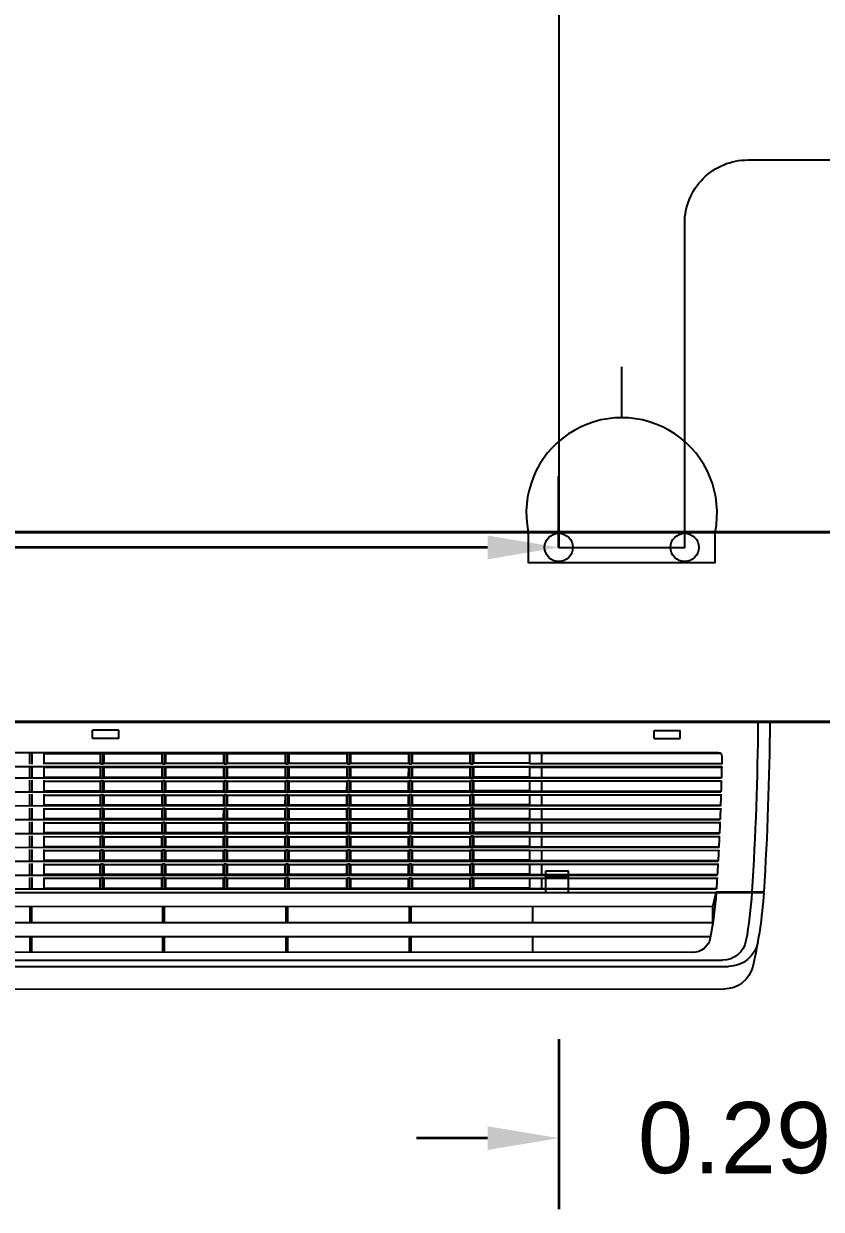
# Model space of a CAD drawing. Header units: inches. Extents: x 3955 to 4125, y 4886 to 4983.
# Drawn here: x 4017.865 to 4018.37, y 4929.196 to 4929.946 of the extents above; entities that cross this region are included whole.
import ezdxf

# ---------------------------------------------------------------- set-up
doc = ezdxf.new("R2010")
doc.units = ezdxf.units.IN
doc.header["$MEASUREMENT"] = 0
doc.linetypes.add('HIDDEN', pattern=[0.375, 0.25, -0.125])
doc.layers.get('0').update_dxf_attribs({"lineweight": 35})
doc.layers.get('Defpoints').update_dxf_attribs({"lineweight": 25})
doc.layers.add('DIM', color=6, linetype='Continuous', lineweight=20)
doc.layers.add('walls', color=7, linetype='Continuous', lineweight=40)
for name, color, linetype in [('E-LEADER', 30, 'Continuous'), ('E-POWER', 3, 'Continuous'), ('MEQUIP', 2, 'Continuous'), ('N Wiring', 255, 'Continuous')]:
    doc.layers.add(name, color=color, linetype=linetype)
doc.styles.get("Standard").update_dxf_attribs({"font": 'arial.ttf'})
doc.dimstyles.get("Standard").update_dxf_attribs({"dimtxt": 0.18, "dimasz": 0.18, "dimexe": 0.18, "dimexo": 0.0625, "dimgap": 0.09, "dimtad": 0, "dimtih": 1, "dimtoh": 1, "dimdec": 4, "dimzin": 0, "dimdsep": 46, "dimtxsty": 'Standard', "dimcen": 0.09, "dimadec": 0, "dimazin": 0, "dimtfac": 1, "dimtdec": 4, "dimtofl": 0, "dimtmove": 0, "dimatfit": 3, "dimfxl": 1, "dimtolj": 1, "dimtzin": 0, "dimarcsym": 0})

# ---------------------------------------------------------------- blocks, each defined once
blk = doc.blocks.new('S1')
for p, q in [((0, 180), (0, 260)), ((-147, 0), (147, 0))]:
    blk.add_line(p, q)
blk.add_lwpolyline([(147, 0), (-147, 0), (-147, -47.8), (147, -47.8)], close=True)
for centre in [(-99, -23.9), (99, -23.9)]:
    blk.add_circle(centre, 22.2)
at = {"linetype": 'Continuous'}
blk.add_arc((0, 30), 150, 348.4616, 191.5384, dxfattribs=at)
blk = doc.blocks.new('A$C670270E0')
at = {"layer": 'MEQUIP', "color": 1, "linetype": 'Continuous'}
for p, q in [((38.7, 225.21), (1081.3, 225.21)), ((34.71, 206.13), (1085.29, 206.13)), ((39.73, 200.8), (1080.27, 200.8)), ((1054.83, 194.29), (64.88, 194.29)), ((496.25, 194.79), (496.25, 181.29)), ((497.75, 194.79), (497.75, 181.29)), ((608.25, 194.79), (608.25, 181.29)), ((609.75, 194.79), (609.75, 181.29)), ((712.25, 194.79), (712.25, 181.29)), ((713.75, 194.79), (713.75, 181.29)), ((816.25, 194.79), (816.25, 181.29)), ((817.75, 194.79), (817.75, 181.29)), ((920.25, 194.79), (920.25, 181.29)), ((1070.01, 181.29), (49.99, 181.29)), ((1072.05, 169.29), (47.95, 169.29)), ((496.25, 169.29), (496.25, 155.79)), ((497.75, 169.29), (497.75, 155.79)), ((608.25, 169.29), (608.25, 155.79)), ((609.75, 169.29), (609.75, 155.79)), ((712.25, 169.29), (712.25, 155.79)), ((713.75, 169.29), (713.75, 155.79)), ((816.25, 169.29), (816.25, 155.79)), ((817.75, 169.29), (817.75, 155.79)), ((920.25, 169.29), (920.25, 155.79)), ((1072.05, 169.29), (1072.05, 155.79)), ((1072.05, 155.79), (47.95, 155.79)), ((1072.05, 155.79), (1074.86, 143.79)), ((5.49, 143.79), (1114.92, 143.79)), ((44.93, 140.82), (1075.07, 140.82)), ((496, 140.82), (496, 131.12)), ((498, 140.82), (498, 131.12)), ((508.25, 140.82), (508.25, 131.12)), ((508.25, 140.07), (555.5, 140.07)), ((555.5, 140.07), (556, 140.64)), ((555.5, 140.07), (555.5, 131.87)), ((556, 140.64), (558, 140.64)), ((556, 140.64), (556, 131.31)), ((558, 140.64), (558, 131.31)), ((558, 140.64), (558.5, 140.07)), ((558.5, 140.07), (607.5, 140.07)), ((558.5, 131.87), (558.5, 140.07)), ((607.5, 140.07), (608, 140.64)), ((607.5, 140.07), (607.5, 131.87)), ((608, 140.64), (610, 140.64)), ((608, 140.64), (608, 131.31)), ((610, 140.64), (610, 131.31)), ((610, 140.64), (610.5, 140.07)), ((610.5, 140.07), (659.5, 140.07)), ((610.5, 131.87), (610.5, 140.07)), ((659.5, 140.07), (660, 140.64)), ((659.5, 140.07), (659.5, 131.87)), ((660, 140.64), (662, 140.64)), ((660, 140.64), (660, 131.31)), ((662, 140.64), (662, 131.31)), ((662, 140.64), (662.5, 140.07)), ((662.5, 140.07), (711.5, 140.07)), ((662.5, 131.87), (662.5, 140.07)), ((711.5, 140.07), (712, 140.64)), ((711.5, 140.07), (711.5, 131.87)), ((712, 140.64), (714, 140.64)), ((712, 140.64), (712, 131.31)), ((714, 140.64), (714, 131.31)), ((714, 140.64), (714.5, 140.07)), ((714.5, 140.07), (763.5, 140.07)), ((714.5, 131.87), (714.5, 140.07)), ((763.5, 140.07), (764, 140.64)), ((763.5, 140.07), (763.5, 131.87)), ((764, 140.64), (766, 140.64)), ((764, 140.64), (764, 131.31)), ((766, 140.64), (766, 131.31)), ((766, 140.64), (766.5, 140.07)), ((766.5, 140.07), (815.5, 140.07)), ((766.5, 131.87), (766.5, 140.07)), ((815.5, 140.07), (816, 140.64)), ((815.5, 140.07), (815.5, 131.87)), ((816, 140.64), (818, 140.64)), ((816, 140.64), (816, 131.31)), ((818, 140.64), (818, 131.31)), ((818, 140.64), (818.5, 140.07)), ((818.5, 140.07), (867.5, 140.07)), ((818.5, 131.87), (818.5, 140.07)), ((867.5, 140.07), (868, 140.64)), ((867.5, 140.07), (867.5, 131.87)), ((870, 140.64), (868, 140.64)), ((868, 140.64), (870, 140.64)), ((868, 140.64), (868, 131.31)), ((870, 140.64), (870, 131.31)), ((870.5, 140.07), (870, 140.64)), ((870.5, 140.07), (870.5, 131.87)), ((917.75, 140.07), (870.5, 140.07)), ((917.75, 140.82), (917.75, 131.12)), ((917.75, 140.31), (1075.11, 140.31)), ((927.75, 140.31), (927.75, 131.64)), ((931.25, 143.79), (931.25, 125.53)), ((950.25, 143.79), (950.25, 125.53)), ((1074.94, 143.07), (1115.01, 143.07)), ((508.25, 131.87), (555.5, 131.87)), ((555.5, 131.87), (556, 131.31)), ((556, 131.31), (558, 131.31)), ((558, 131.31), (558.5, 131.87)), ((558.5, 131.87), (607.5, 131.87)), ((607.5, 131.87), (608, 131.31)), ((608, 131.31), (610, 131.31)), ((610, 131.31), (610.5, 131.87)), ((610.5, 131.87), (659.5, 131.87)), ((659.5, 131.87), (660, 131.31)), ((660, 131.31), (662, 131.31)), ((662, 131.31), (662.5, 131.87)), ((662.5, 131.87), (711.5, 131.87)), ((711.5, 131.87), (712, 131.31)), ((712, 131.31), (714, 131.31)), ((714, 131.31), (714.5, 131.87)), ((714.5, 131.87), (763.5, 131.87)), ((763.5, 131.87), (764, 131.31)), ((764, 131.31), (766, 131.31)), ((766, 131.31), (766.5, 131.87)), ((766.5, 131.87), (815.5, 131.87)), ((815.5, 131.87), (816, 131.31)), ((816, 131.31), (818, 131.31)), ((818, 131.31), (818.5, 131.87)), ((818.5, 131.87), (867.5, 131.87)), ((867.5, 131.87), (868, 131.31)), ((870, 131.31), (868, 131.31)), ((868, 131.31), (870, 131.31)), ((870.5, 131.87), (870, 131.31)), ((917.75, 131.87), (870.5, 131.87)), ((917.75, 131.64), (1075.63, 131.64)), ((931.25, 130.31), (950.25, 130.31)), ((44.22, 129.12), (1075.78, 129.12)), ((496, 129.12), (496, 119.42)), ((498, 129.12), (498, 119.42)), ((508.25, 129.12), (508.25, 119.42)), ((508.25, 128.37), (555.5, 128.37)), ((508.25, 120.17), (555.5, 120.17)), ((555.5, 128.37), (556, 128.94)), ((555.5, 128.37), (555.5, 120.17)), ((555.5, 120.17), (556, 119.61)), ((556, 128.94), (558, 128.94)), ((556, 128.94), (556, 119.61)), ((558, 128.94), (558, 119.61)), ((558, 128.94), (558.5, 128.37)), ((558, 119.61), (558.5, 120.17)), ((558.5, 128.37), (607.5, 128.37)), ((558.5, 120.17), (558.5, 128.37)), ((558.5, 120.17), (607.5, 120.17)), ((607.5, 128.37), (608, 128.94)), ((607.5, 128.37), (607.5, 120.17)), ((607.5, 120.17), (608, 119.61)), ((608, 128.94), (610, 128.94)), ((608, 128.94), (608, 119.61)), ((610, 128.94), (610, 119.61)), ((610, 128.94), (610.5, 128.37)), ((610, 119.61), (610.5, 120.17)), ((610.5, 128.37), (659.5, 128.37)), ((610.5, 120.17), (610.5, 128.37)), ((610.5, 120.17), (659.5, 120.17)), ((659.5, 128.37), (660, 128.94)), ((659.5, 128.37), (659.5, 120.17)), ((659.5, 120.17), (660, 119.61)), ((660, 128.94), (662, 128.94)), ((660, 128.94), (660, 119.61)), ((662, 128.94), (662, 119.61)), ((662, 128.94), (662.5, 128.37)), ((662, 119.61), (662.5, 120.17)), ((662.5, 128.37), (711.5, 128.37)), ((662.5, 120.17), (662.5, 128.37)), ((662.5, 120.17), (711.5, 120.17)), ((711.5, 128.37), (712, 128.94)), ((711.5, 128.37), (711.5, 120.17)), ((711.5, 120.17), (712, 119.61)), ((712, 128.94), (714, 128.94)), ((712, 128.94), (712, 119.61)), ((714, 128.94), (714, 119.61)), ((714, 128.94), (714.5, 128.37)), ((714, 119.61), (714.5, 120.17)), ((714.5, 128.37), (763.5, 128.37)), ((714.5, 120.17), (714.5, 128.37)), ((714.5, 120.17), (763.5, 120.17)), ((763.5, 128.37), (764, 128.94)), ((763.5, 128.37), (763.5, 120.17)), ((763.5, 120.17), (764, 119.61)), ((764, 128.94), (766, 128.94)), ((764, 128.94), (764, 119.61)), ((766, 128.94), (766, 119.61)), ((766, 128.94), (766.5, 128.37)), ((766, 119.61), (766.5, 120.17)), ((766.5, 128.37), (815.5, 128.37)), ((766.5, 120.17), (766.5, 128.37)), ((766.5, 120.17), (815.5, 120.17)), ((815.5, 128.37), (816, 128.94)), ((815.5, 128.37), (815.5, 120.17)), ((815.5, 120.17), (816, 119.61)), ((816, 128.94), (818, 128.94)), ((816, 128.94), (816, 119.61)), ((818, 128.94), (818, 119.61)), ((818, 128.94), (818.5, 128.37)), ((818, 119.61), (818.5, 120.17)), ((818.5, 128.37), (867.5, 128.37)), ((818.5, 120.17), (818.5, 128.37)), ((818.5, 120.17), (867.5, 120.17)), ((867.5, 128.37), (868, 128.94)), ((867.5, 128.37), (867.5, 120.17)), ((867.5, 120.17), (868, 119.61)), ((870, 128.94), (868, 128.94)), ((868, 128.94), (870, 128.94)), ((868, 128.94), (868, 119.61)), ((870, 128.94), (870, 119.61)), ((870.5, 128.37), (870, 128.94)), ((870.5, 120.17), (870, 119.61)), ((870.5, 128.37), (870.5, 120.17)), ((917.75, 128.37), (870.5, 128.37)), ((917.75, 120.17), (870.5, 120.17)), ((917.75, 129.12), (917.75, 119.42)), ((917.75, 128.61), (1075.81, 128.61)), ((927.75, 128.61), (927.75, 119.94)), ((931.25, 125.53), (950.25, 125.53)), ((43.57, 117.42), (1076.43, 117.42)), ((496, 117.42), (496, 107.72)), ((498, 117.42), (498, 107.72)), ((508.25, 117.42), (508.25, 107.72)), ((508.25, 116.67), (555.5, 116.67)), ((555.5, 116.67), (556, 117.24)), ((555.5, 116.67), (555.5, 108.47)), ((556, 119.61), (558, 119.61)), ((556, 117.24), (558, 117.24)), ((556, 117.24), (556, 107.91)), ((558, 117.24), (558, 107.91)), ((558, 117.24), (558.5, 116.67)), ((558.5, 116.67), (607.5, 116.67)), ((558.5, 108.47), (558.5, 116.67)), ((607.5, 116.67), (608, 117.24)), ((607.5, 116.67), (607.5, 108.47)), ((608, 119.61), (610, 119.61)), ((608, 117.24), (610, 117.24)), ((608, 117.24), (608, 107.91)), ((610, 117.24), (610, 107.91)), ((610, 117.24), (610.5, 116.67)), ((610.5, 116.67), (659.5, 116.67)), ((610.5, 108.47), (610.5, 116.67)), ((659.5, 116.67), (660, 117.24)), ((659.5, 116.67), (659.5, 108.47)), ((660, 119.61), (662, 119.61)), ((660, 117.24), (662, 117.24)), ((660, 117.24), (660, 107.91)), ((662, 117.24), (662, 107.91)), ((662, 117.24), (662.5, 116.67)), ((662.5, 116.67), (711.5, 116.67)), ((662.5, 108.47), (662.5, 116.67)), ((711.5, 116.67), (712, 117.24)), ((711.5, 116.67), (711.5, 108.47)), ((712, 119.61), (714, 119.61)), ((712, 117.24), (714, 117.24)), ((712, 117.24), (712, 107.91)), ((714, 117.24), (714, 107.91)), ((714, 117.24), (714.5, 116.67)), ((714.5, 116.67), (763.5, 116.67)), ((714.5, 108.47), (714.5, 116.67)), ((763.5, 116.67), (764, 117.24)), ((763.5, 116.67), (763.5, 108.47)), ((764, 119.61), (766, 119.61)), ((764, 117.24), (766, 117.24)), ((764, 117.24), (764, 107.91)), ((766, 117.24), (766, 107.91)), ((766, 117.24), (766.5, 116.67)), ((766.5, 116.67), (815.5, 116.67)), ((766.5, 108.47), (766.5, 116.67)), ((815.5, 116.67), (816, 117.24)), ((815.5, 116.67), (815.5, 108.47)), ((816, 119.61), (818, 119.61)), ((816, 117.24), (818, 117.24)), ((816, 117.24), (816, 107.91)), ((818, 117.24), (818, 107.91)), ((818, 117.24), (818.5, 116.67)), ((818.5, 116.67), (867.5, 116.67)), ((818.5, 108.47), (818.5, 116.67)), ((867.5, 116.67), (868, 117.24)), ((867.5, 116.67), (867.5, 108.47)), ((870, 119.61), (868, 119.61)), ((868, 119.61), (870, 119.61)), ((870, 117.24), (868, 117.24)), ((868, 117.24), (870, 117.24)), ((868, 117.24), (868, 107.91)), ((870, 117.24), (870, 107.91)), ((870.5, 116.67), (870, 117.24)), ((870.5, 116.67), (870.5, 108.47)), ((917.75, 116.67), (870.5, 116.67)), ((917.75, 119.94), (1076.29, 119.94)), ((917.75, 117.42), (917.75, 107.72)), ((917.75, 116.91), (1076.46, 116.91)), ((927.75, 116.91), (927.75, 108.24)), ((42.97, 105.72), (1077.03, 105.72)), ((496, 105.72), (496, 96.02)), ((498, 105.72), (498, 96.02)), ((508.25, 108.47), (555.5, 108.47)), ((508.25, 105.72), (508.25, 96.02)), ((508.25, 104.97), (555.5, 104.97)), ((555.5, 108.47), (556, 107.91)), ((555.5, 104.97), (556, 105.54)), ((555.5, 104.97), (555.5, 96.77)), ((556, 107.91), (558, 107.91)), ((556, 105.54), (558, 105.54)), ((556, 105.54), (556, 96.21)), ((558, 107.91), (558.5, 108.47)), ((558, 105.54), (558, 96.21)), ((558, 105.54), (558.5, 104.97)), ((558.5, 108.47), (607.5, 108.47)), ((558.5, 104.97), (607.5, 104.97)), ((558.5, 96.77), (558.5, 104.97)), ((607.5, 108.47), (608, 107.91)), ((607.5, 104.97), (608, 105.54)), ((607.5, 104.97), (607.5, 96.77)), ((608, 107.91), (610, 107.91)), ((608, 105.54), (610, 105.54)), ((608, 105.54), (608, 96.21)), ((610, 107.91), (610.5, 108.47)), ((610, 105.54), (610, 96.21)), ((610, 105.54), (610.5, 104.97)), ((610.5, 108.47), (659.5, 108.47)), ((610.5, 104.97), (659.5, 104.97)), ((610.5, 96.77), (610.5, 104.97)), ((659.5, 108.47), (660, 107.91)), ((659.5, 104.97), (660, 105.54)), ((659.5, 104.97), (659.5, 96.77)), ((660, 107.91), (662, 107.91)), ((660, 105.54), (662, 105.54)), ((660, 105.54), (660, 96.21)), ((662, 107.91), (662.5, 108.47)), ((662, 105.54), (662, 96.21)), ((662, 105.54), (662.5, 104.97)), ((662.5, 108.47), (711.5, 108.47)), ((662.5, 104.97), (711.5, 104.97)), ((662.5, 96.77), (662.5, 104.97)), ((711.5, 108.47), (712, 107.91)), ((711.5, 104.97), (712, 105.54)), ((711.5, 104.97), (711.5, 96.77)), ((712, 107.91), (714, 107.91)), ((712, 105.54), (714, 105.54)), ((712, 105.54), (712, 96.21)), ((714, 107.91), (714.5, 108.47)), ((714, 105.54), (714, 96.21)), ((714, 105.54), (714.5, 104.97)), ((714.5, 108.47), (763.5, 108.47)), ((714.5, 104.97), (763.5, 104.97)), ((714.5, 96.77), (714.5, 104.97)), ((763.5, 108.47), (764, 107.91)), ((763.5, 104.97), (764, 105.54)), ((763.5, 104.97), (763.5, 96.77)), ((764, 107.91), (766, 107.91)), ((764, 105.54), (766, 105.54)), ((764, 105.54), (764, 96.21)), ((766, 107.91), (766.5, 108.47)), ((766, 105.54), (766, 96.21)), ((766, 105.54), (766.5, 104.97)), ((766.5, 108.47), (815.5, 108.47)), ((766.5, 104.97), (815.5, 104.97)), ((766.5, 96.77), (766.5, 104.97)), ((815.5, 108.47), (816, 107.91)), ((815.5, 104.97), (816, 105.54)), ((815.5, 104.97), (815.5, 96.77)), ((816, 107.91), (818, 107.91)), ((816, 105.54), (818, 105.54)), ((816, 105.54), (816, 96.21)), ((818, 107.91), (818.5, 108.47)), ((818, 105.54), (818, 96.21)), ((818, 105.54), (818.5, 104.97)), ((818.5, 108.47), (867.5, 108.47)), ((818.5, 104.97), (867.5, 104.97)), ((818.5, 96.77), (818.5, 104.97)), ((867.5, 108.47), (868, 107.91)), ((867.5, 104.97), (868, 105.54)), ((867.5, 104.97), (867.5, 96.77)), ((870, 107.91), (868, 107.91)), ((868, 107.91), (870, 107.91)), ((870, 105.54), (868, 105.54)), ((868, 105.54), (870, 105.54)), ((868, 105.54), (868, 96.21)), ((870.5, 108.47), (870, 107.91)), ((870, 105.54), (870, 96.21)), ((870.5, 104.97), (870, 105.54)), ((917.75, 108.47), (870.5, 108.47)), ((870.5, 104.97), (870.5, 96.77)), ((917.75, 104.97), (870.5, 104.97)), ((917.75, 108.24), (1076.9, 108.24)), ((917.75, 105.72), (917.75, 96.02)), ((917.75, 105.21), (1077.05, 105.21)), ((927.75, 105.21), (927.75, 96.54)), ((42.43, 94.02), (1077.57, 94.02)), ((496, 94.02), (496, 84.32)), ((498, 94.02), (498, 84.32)), ((508.25, 96.77), (555.5, 96.77)), ((508.25, 94.02), (508.25, 84.32)), ((508.25, 93.27), (555.5, 93.27)), ((555.5, 96.77), (556, 96.21)), ((555.5, 93.27), (556, 93.84)), ((555.5, 93.27), (555.5, 85.07)), ((556, 96.21), (558, 96.21)), ((556, 93.84), (558, 93.84)), ((556, 93.84), (556, 84.51)), ((558, 96.21), (558.5, 96.77)), ((558, 93.84), (558, 84.51)), ((558, 93.84), (558.5, 93.27)), ((558.5, 96.77), (607.5, 96.77)), ((558.5, 93.27), (607.5, 93.27)), ((558.5, 85.07), (558.5, 93.27)), ((607.5, 96.77), (608, 96.21)), ((607.5, 93.27), (608, 93.84)), ((607.5, 93.27), (607.5, 85.07)), ((608, 96.21), (610, 96.21)), ((608, 93.84), (610, 93.84)), ((608, 93.84), (608, 84.51)), ((610, 96.21), (610.5, 96.77)), ((610, 93.84), (610, 84.51)), ((610, 93.84), (610.5, 93.27)), ((610.5, 96.77), (659.5, 96.77)), ((610.5, 93.27), (659.5, 93.27)), ((610.5, 85.07), (610.5, 93.27)), ((659.5, 96.77), (660, 96.21)), ((659.5, 93.27), (660, 93.84)), ((659.5, 93.27), (659.5, 85.07)), ((660, 96.21), (662, 96.21)), ((660, 93.84), (662, 93.84)), ((660, 93.84), (660, 84.51)), ((662, 96.21), (662.5, 96.77)), ((662, 93.84), (662, 84.51)), ((662, 93.84), (662.5, 93.27)), ((662.5, 96.77), (711.5, 96.77)), ((662.5, 93.27), (711.5, 93.27)), ((662.5, 85.07), (662.5, 93.27)), ((711.5, 96.77), (712, 96.21)), ((711.5, 93.27), (712, 93.84)), ((711.5, 93.27), (711.5, 85.07)), ((712, 96.21), (714, 96.21)), ((712, 93.84), (714, 93.84)), ((712, 93.84), (712, 84.51)), ((714, 96.21), (714.5, 96.77)), ((714, 93.84), (714, 84.51)), ((714, 93.84), (714.5, 93.27)), ((714.5, 96.77), (763.5, 96.77)), ((714.5, 93.27), (763.5, 93.27)), ((714.5, 85.07), (714.5, 93.27)), ((763.5, 96.77), (764, 96.21)), ((763.5, 93.27), (764, 93.84)), ((763.5, 93.27), (763.5, 85.07)), ((764, 96.21), (766, 96.21)), ((764, 93.84), (766, 93.84)), ((764, 93.84), (764, 84.51)), ((766, 96.21), (766.5, 96.77)), ((766, 93.84), (766, 84.51)), ((766, 93.84), (766.5, 93.27)), ((766.5, 96.77), (815.5, 96.77)), ((766.5, 93.27), (815.5, 93.27)), ((766.5, 85.07), (766.5, 93.27)), ((815.5, 96.77), (816, 96.21)), ((815.5, 93.27), (816, 93.84)), ((815.5, 93.27), (815.5, 85.07)), ((816, 96.21), (818, 96.21)), ((816, 93.84), (818, 93.84)), ((816, 93.84), (816, 84.51)), ((818, 96.21), (818.5, 96.77)), ((818, 93.84), (818, 84.51)), ((818, 93.84), (818.5, 93.27)), ((818.5, 96.77), (867.5, 96.77)), ((818.5, 93.27), (867.5, 93.27)), ((818.5, 85.07), (818.5, 93.27)), ((867.5, 96.77), (868, 96.21)), ((867.5, 93.27), (868, 93.84)), ((867.5, 93.27), (867.5, 85.07)), ((870, 96.21), (868, 96.21)), ((868, 96.21), (870, 96.21)), ((870, 93.84), (868, 93.84)), ((868, 93.84), (870, 93.84)), ((868, 93.84), (868, 84.51)), ((870.5, 96.77), (870, 96.21)), ((870, 93.84), (870, 84.51)), ((870.5, 93.27), (870, 93.84)), ((917.75, 96.77), (870.5, 96.77)), ((870.5, 93.27), (870.5, 85.07)), ((917.75, 93.27), (870.5, 93.27)), ((917.75, 96.54), (1077.46, 96.54)), ((917.75, 94.02), (917.75, 84.32)), ((917.75, 93.51), (1077.59, 93.51)), ((927.75, 93.51), (927.75, 84.84)), ((41.94, 82.32), (1078.06, 82.32)), ((496, 82.32), (496, 72.62)), ((498, 82.32), (498, 72.62)), ((508.25, 85.07), (555.5, 85.07)), ((508.25, 82.32), (508.25, 72.62)), ((508.25, 81.57), (555.5, 81.57)), ((555.5, 85.07), (556, 84.51)), ((555.5, 81.57), (556, 82.14)), ((555.5, 81.57), (555.5, 73.37)), ((556, 84.51), (558, 84.51)), ((556, 82.14), (558, 82.14)), ((556, 82.14), (556, 72.81)), ((558, 84.51), (558.5, 85.07)), ((558, 82.14), (558, 72.81)), ((558, 82.14), (558.5, 81.57)), ((558.5, 85.07), (607.5, 85.07)), ((558.5, 81.57), (607.5, 81.57)), ((558.5, 73.37), (558.5, 81.57)), ((607.5, 85.07), (608, 84.51)), ((607.5, 81.57), (608, 82.14)), ((607.5, 81.57), (607.5, 73.37)), ((608, 84.51), (610, 84.51)), ((608, 82.14), (610, 82.14)), ((608, 82.14), (608, 72.81)), ((610, 84.51), (610.5, 85.07)), ((610, 82.14), (610, 72.81)), ((610, 82.14), (610.5, 81.57)), ((610.5, 85.07), (659.5, 85.07)), ((610.5, 81.57), (659.5, 81.57)), ((610.5, 73.37), (610.5, 81.57)), ((659.5, 85.07), (660, 84.51)), ((659.5, 81.57), (660, 82.14)), ((659.5, 81.57), (659.5, 73.37)), ((660, 84.51), (662, 84.51)), ((660, 82.14), (662, 82.14)), ((660, 82.14), (660, 72.81)), ((662, 84.51), (662.5, 85.07)), ((662, 82.14), (662, 72.81)), ((662, 82.14), (662.5, 81.57)), ((662.5, 85.07), (711.5, 85.07)), ((662.5, 81.57), (711.5, 81.57)), ((662.5, 73.37), (662.5, 81.57)), ((711.5, 85.07), (712, 84.51)), ((711.5, 81.57), (712, 82.14)), ((711.5, 81.57), (711.5, 73.37)), ((712, 84.51), (714, 84.51)), ((712, 82.14), (714, 82.14)), ((712, 82.14), (712, 72.81)), ((714, 84.51), (714.5, 85.07)), ((714, 82.14), (714, 72.81)), ((714, 82.14), (714.5, 81.57)), ((714.5, 85.07), (763.5, 85.07)), ((714.5, 81.57), (763.5, 81.57)), ((714.5, 73.37), (714.5, 81.57)), ((763.5, 85.07), (764, 84.51)), ((763.5, 81.57), (764, 82.14)), ((763.5, 81.57), (763.5, 73.37)), ((764, 84.51), (766, 84.51)), ((764, 82.14), (766, 82.14)), ((764, 82.14), (764, 72.81)), ((766, 84.51), (766.5, 85.07)), ((766, 82.14), (766, 72.81)), ((766, 82.14), (766.5, 81.57)), ((766.5, 85.07), (815.5, 85.07)), ((766.5, 81.57), (815.5, 81.57)), ((766.5, 73.37), (766.5, 81.57)), ((815.5, 85.07), (816, 84.51)), ((815.5, 81.57), (816, 82.14)), ((815.5, 81.57), (815.5, 73.37)), ((816, 84.51), (818, 84.51)), ((816, 82.14), (818, 82.14)), ((816, 82.14), (816, 72.81)), ((818, 84.51), (818.5, 85.07)), ((818, 82.14), (818, 72.81)), ((818, 82.14), (818.5, 81.57)), ((818.5, 85.07), (867.5, 85.07)), ((818.5, 81.57), (867.5, 81.57)), ((818.5, 73.37), (818.5, 81.57)), ((867.5, 85.07), (868, 84.51)), ((867.5, 81.57), (868, 82.14)), ((867.5, 81.57), (867.5, 73.37)), ((870, 84.51), (868, 84.51)), ((868, 84.51), (870, 84.51)), ((870, 82.14), (868, 82.14)), ((868, 82.14), (870, 82.14)), ((868, 82.14), (868, 72.81)), ((870.5, 85.07), (870, 84.51)), ((870, 82.14), (870, 72.81)), ((870.5, 81.57), (870, 82.14)), ((917.75, 85.07), (870.5, 85.07)), ((870.5, 81.57), (870.5, 73.37)), ((917.75, 81.57), (870.5, 81.57)), ((917.75, 84.84), (1077.96, 84.84)), ((917.75, 82.32), (917.75, 72.62)), ((917.75, 81.81), (1078.08, 81.81)), ((927.75, 81.81), (927.75, 73.14)), ((41.5, 70.62), (1078.5, 70.62)), ((496, 70.62), (496, 60.92)), ((498, 70.62), (498, 60.92)), ((508.25, 73.37), (555.5, 73.37)), ((508.25, 70.62), (508.25, 60.92)), ((555.5, 73.37), (556, 72.81)), ((555.5, 69.87), (556, 70.44)), ((556, 72.81), (558, 72.81)), ((556, 70.44), (558, 70.44)), ((556, 70.44), (556, 61.11)), ((558, 72.81), (558.5, 73.37)), ((558, 70.44), (558, 61.11)), ((558, 70.44), (558.5, 69.87)), ((558.5, 73.37), (607.5, 73.37)), ((607.5, 73.37), (608, 72.81)), ((607.5, 69.87), (608, 70.44)), ((608, 72.81), (610, 72.81)), ((608, 70.44), (610, 70.44)), ((608, 70.44), (608, 61.11)), ((610, 72.81), (610.5, 73.37)), ((610, 70.44), (610, 61.11)), ((610, 70.44), (610.5, 69.87)), ((610.5, 73.37), (659.5, 73.37)), ((659.5, 73.37), (660, 72.81)), ((659.5, 69.87), (660, 70.44)), ((660, 72.81), (662, 72.81)), ((660, 70.44), (662, 70.44)), ((660, 70.44), (660, 61.11)), ((662, 72.81), (662.5, 73.37)), ((662, 70.44), (662, 61.11)), ((662, 70.44), (662.5, 69.87)), ((662.5, 73.37), (711.5, 73.37)), ((711.5, 73.37), (712, 72.81)), ((711.5, 69.87), (712, 70.44)), ((712, 72.81), (714, 72.81)), ((712, 70.44), (714, 70.44)), ((712, 70.44), (712, 61.11)), ((714, 72.81), (714.5, 73.37)), ((714, 70.44), (714, 61.11)), ((714, 70.44), (714.5, 69.87)), ((714.5, 73.37), (763.5, 73.37)), ((763.5, 73.37), (764, 72.81)), ((763.5, 69.87), (764, 70.44)), ((764, 72.81), (766, 72.81)), ((764, 70.44), (766, 70.44)), ((764, 70.44), (764, 61.11)), ((766, 72.81), (766.5, 73.37)), ((766, 70.44), (766, 61.11)), ((766, 70.44), (766.5, 69.87)), ((766.5, 73.37), (815.5, 73.37)), ((815.5, 73.37), (816, 72.81)), ((815.5, 69.87), (816, 70.44)), ((816, 72.81), (818, 72.81)), ((816, 70.44), (818, 70.44)), ((816, 70.44), (816, 61.11)), ((818, 72.81), (818.5, 73.37)), ((818, 70.44), (818, 61.11)), ((818, 70.44), (818.5, 69.87)), ((818.5, 73.37), (867.5, 73.37)), ((867.5, 73.37), (868, 72.81)), ((867.5, 69.87), (868, 70.44)), ((870, 72.81), (868, 72.81)), ((868, 72.81), (870, 72.81)), ((870, 70.44), (868, 70.44)), ((868, 70.44), (870, 70.44)), ((868, 70.44), (868, 61.11)), ((870.5, 73.37), (870, 72.81)), ((870, 70.44), (870, 61.11)), ((870.5, 69.87), (870, 70.44)), ((917.75, 73.37), (870.5, 73.37)), ((917.75, 73.14), (1078.41, 73.14)), ((917.75, 70.62), (917.75, 60.92)), ((917.75, 70.11), (1078.52, 70.11)), ((927.75, 70.11), (927.75, 61.44)), ((508.25, 69.87), (555.5, 69.87)), ((508.25, 61.67), (555.5, 61.67)), ((555.5, 69.87), (555.5, 61.67)), ((555.5, 61.67), (556, 61.11)), ((556, 61.11), (558, 61.11)), ((558, 61.11), (558.5, 61.67)), ((558.5, 69.87), (607.5, 69.87)), ((558.5, 61.67), (558.5, 69.87)), ((558.5, 61.67), (607.5, 61.67)), ((607.5, 69.87), (607.5, 61.67)), ((607.5, 61.67), (608, 61.11)), ((608, 61.11), (610, 61.11)), ((610, 61.11), (610.5, 61.67)), ((610.5, 69.87), (659.5, 69.87)), ((610.5, 61.67), (610.5, 69.87)), ((610.5, 61.67), (659.5, 61.67)), ((659.5, 69.87), (659.5, 61.67)), ((659.5, 61.67), (660, 61.11)), ((660, 61.11), (662, 61.11)), ((662, 61.11), (662.5, 61.67)), ((662.5, 69.87), (711.5, 69.87)), ((662.5, 61.67), (662.5, 69.87)), ((662.5, 61.67), (711.5, 61.67)), ((711.5, 69.87), (711.5, 61.67)), ((711.5, 61.67), (712, 61.11)), ((712, 61.11), (714, 61.11)), ((714, 61.11), (714.5, 61.67)), ((714.5, 69.87), (763.5, 69.87)), ((714.5, 61.67), (714.5, 69.87)), ((714.5, 61.67), (763.5, 61.67)), ((763.5, 69.87), (763.5, 61.67)), ((763.5, 61.67), (764, 61.11)), ((764, 61.11), (766, 61.11)), ((766, 61.11), (766.5, 61.67)), ((766.5, 69.87), (815.5, 69.87)), ((766.5, 61.67), (766.5, 69.87)), ((766.5, 61.67), (815.5, 61.67)), ((815.5, 69.87), (815.5, 61.67)), ((815.5, 61.67), (816, 61.11)), ((816, 61.11), (818, 61.11)), ((818, 61.11), (818.5, 61.67)), ((818.5, 69.87), (867.5, 69.87)), ((818.5, 61.67), (818.5, 69.87)), ((818.5, 61.67), (867.5, 61.67)), ((867.5, 69.87), (867.5, 61.67)), ((867.5, 61.67), (868, 61.11)), ((870, 61.11), (868, 61.11)), ((868, 61.11), (870, 61.11)), ((870.5, 61.67), (870, 61.11)), ((870.5, 69.87), (870.5, 61.67)), ((917.75, 69.87), (870.5, 69.87)), ((917.75, 61.67), (870.5, 61.67)), ((917.75, 61.44), (1078.8, 61.44)), ((41.12, 58.92), (1078.88, 58.92)), ((496, 58.92), (496, 49.22)), ((498, 58.92), (498, 49.22)), ((508.25, 58.92), (508.25, 49.22)), ((508.25, 58.17), (555.5, 58.17)), ((555.5, 58.17), (556, 58.74)), ((555.5, 58.17), (555.5, 49.97)), ((556, 58.74), (558, 58.74)), ((556, 58.74), (556, 49.41)), ((558, 58.74), (558, 49.41)), ((558, 58.74), (558.5, 58.17)), ((558.5, 58.17), (607.5, 58.17)), ((558.5, 49.97), (558.5, 58.17)), ((607.5, 58.17), (608, 58.74)), ((607.5, 58.17), (607.5, 49.97)), ((608, 58.74), (610, 58.74)), ((608, 58.74), (608, 49.41)), ((610, 58.74), (610, 49.41)), ((610, 58.74), (610.5, 58.17)), ((610.5, 58.17), (659.5, 58.17)), ((610.5, 49.97), (610.5, 58.17)), ((659.5, 58.17), (660, 58.74)), ((659.5, 58.17), (659.5, 49.97)), ((660, 58.74), (662, 58.74)), ((660, 58.74), (660, 49.41)), ((662, 58.74), (662, 49.41)), ((662, 58.74), (662.5, 58.17)), ((662.5, 58.17), (711.5, 58.17)), ((662.5, 49.97), (662.5, 58.17)), ((711.5, 58.17), (712, 58.74)), ((711.5, 58.17), (711.5, 49.97)), ((712, 58.74), (714, 58.74)), ((712, 58.74), (712, 49.41)), ((714, 58.74), (714, 49.41)), ((714, 58.74), (714.5, 58.17)), ((714.5, 58.17), (763.5, 58.17)), ((714.5, 49.97), (714.5, 58.17)), ((763.5, 58.17), (764, 58.74)), ((763.5, 58.17), (763.5, 49.97)), ((764, 58.74), (766, 58.74)), ((764, 58.74), (764, 49.41)), ((766, 58.74), (766, 49.41)), ((766, 58.74), (766.5, 58.17)), ((766.5, 58.17), (815.5, 58.17)), ((766.5, 49.97), (766.5, 58.17)), ((815.5, 58.17), (816, 58.74)), ((815.5, 58.17), (815.5, 49.97)), ((816, 58.74), (818, 58.74)), ((816, 58.74), (816, 49.41)), ((818, 58.74), (818, 49.41)), ((818, 58.74), (818.5, 58.17)), ((818.5, 58.17), (867.5, 58.17)), ((818.5, 49.97), (818.5, 58.17)), ((867.5, 58.17), (868, 58.74)), ((867.5, 58.17), (867.5, 49.97)), ((870, 58.74), (868, 58.74)), ((868, 58.74), (870, 58.74)), ((868, 58.74), (868, 49.41)), ((870, 58.74), (870, 49.41)), ((870.5, 58.17), (870, 58.74)), ((870.5, 58.17), (870.5, 49.97)), ((917.75, 58.17), (870.5, 58.17)), ((917.75, 58.92), (917.75, 49.22)), ((917.75, 58.41), (1078.9, 58.41)), ((927.75, 58.41), (927.75, 49.74)), ((40.79, 47.22), (1079.21, 47.22)), ((496, 47.22), (496, 37.52)), ((498, 47.22), (498, 37.52)), ((508.25, 49.97), (555.5, 49.97)), ((508.25, 47.22), (508.25, 37.52)), ((508.25, 46.47), (555.5, 46.47)), ((555.5, 49.97), (556, 49.41)), ((555.5, 46.47), (556, 47.04)), ((555.5, 46.47), (555.5, 38.27)), ((556, 49.41), (558, 49.41)), ((556, 47.04), (558, 47.04)), ((556, 47.04), (556, 37.71)), ((558, 49.41), (558.5, 49.97)), ((558, 47.04), (558, 37.71)), ((558, 47.04), (558.5, 46.47)), ((558.5, 49.97), (607.5, 49.97)), ((558.5, 46.47), (607.5, 46.47)), ((558.5, 38.27), (558.5, 46.47)), ((607.5, 49.97), (608, 49.41)), ((607.5, 46.47), (608, 47.04)), ((607.5, 46.47), (607.5, 38.27)), ((608, 49.41), (610, 49.41)), ((608, 47.04), (610, 47.04)), ((608, 47.04), (608, 37.71)), ((610, 49.41), (610.5, 49.97)), ((610, 47.04), (610, 37.71)), ((610, 47.04), (610.5, 46.47)), ((610.5, 49.97), (659.5, 49.97)), ((610.5, 46.47), (659.5, 46.47)), ((610.5, 38.27), (610.5, 46.47)), ((659.5, 49.97), (660, 49.41)), ((659.5, 46.47), (660, 47.04)), ((659.5, 46.47), (659.5, 38.27)), ((660, 49.41), (662, 49.41)), ((660, 47.04), (662, 47.04)), ((660, 47.04), (660, 37.71)), ((662, 49.41), (662.5, 49.97)), ((662, 47.04), (662, 37.71)), ((662, 47.04), (662.5, 46.47)), ((662.5, 49.97), (711.5, 49.97)), ((662.5, 46.47), (711.5, 46.47)), ((662.5, 38.27), (662.5, 46.47)), ((711.5, 49.97), (712, 49.41)), ((711.5, 46.47), (712, 47.04)), ((711.5, 46.47), (711.5, 38.27)), ((712, 49.41), (714, 49.41)), ((712, 47.04), (714, 47.04)), ((712, 47.04), (712, 37.71)), ((714, 49.41), (714.5, 49.97)), ((714, 47.04), (714, 37.71)), ((714, 47.04), (714.5, 46.47)), ((714.5, 49.97), (763.5, 49.97)), ((714.5, 46.47), (763.5, 46.47)), ((714.5, 38.27), (714.5, 46.47)), ((763.5, 49.97), (764, 49.41)), ((763.5, 46.47), (764, 47.04)), ((763.5, 46.47), (763.5, 38.27)), ((764, 49.41), (766, 49.41)), ((764, 47.04), (766, 47.04)), ((764, 47.04), (764, 37.71)), ((766, 49.41), (766.5, 49.97)), ((766, 47.04), (766, 37.71)), ((766, 47.04), (766.5, 46.47)), ((766.5, 49.97), (815.5, 49.97)), ((766.5, 46.47), (815.5, 46.47)), ((766.5, 38.27), (766.5, 46.47)), ((815.5, 49.97), (816, 49.41)), ((815.5, 46.47), (816, 47.04)), ((815.5, 46.47), (815.5, 38.27)), ((816, 49.41), (818, 49.41)), ((816, 47.04), (818, 47.04)), ((816, 47.04), (816, 37.71)), ((818, 49.41), (818.5, 49.97)), ((818, 47.04), (818, 37.71)), ((818, 47.04), (818.5, 46.47)), ((818.5, 49.97), (867.5, 49.97)), ((818.5, 46.47), (867.5, 46.47)), ((818.5, 38.27), (818.5, 46.47)), ((867.5, 49.97), (868, 49.41)), ((867.5, 46.47), (868, 47.04)), ((867.5, 46.47), (867.5, 38.27)), ((870, 49.41), (868, 49.41)), ((868, 49.41), (870, 49.41)), ((870, 47.04), (868, 47.04)), ((868, 47.04), (870, 47.04)), ((868, 47.04), (868, 37.71)), ((870.5, 49.97), (870, 49.41)), ((870, 47.04), (870, 37.71)), ((870.5, 46.47), (870, 47.04)), ((917.75, 49.97), (870.5, 49.97)), ((870.5, 46.47), (870.5, 38.27)), ((917.75, 46.47), (870.5, 46.47)), ((917.75, 49.74), (1079.15, 49.74)), ((917.75, 47.22), (917.75, 37.52)), ((917.75, 46.71), (1079.23, 46.71)), ((927.75, 46.71), (927.75, 38.57)), ((40.55, 37.52), (1079.45, 37.52)), ((496, 35.52), (496, 25.82)), ((498, 35.52), (498, 25.82)), ((508.25, 38.27), (555.5, 38.27)), ((508.25, 35.52), (508.25, 25.82)), ((508.25, 34.77), (555.5, 34.77)), ((555.5, 38.27), (556, 37.71)), ((555.5, 34.77), (556, 35.34)), ((555.5, 34.77), (555.5, 26.57)), ((556, 37.71), (558, 37.71)), ((556, 35.34), (558, 35.34)), ((556, 35.34), (556, 26.01)), ((558, 37.71), (558.5, 38.27)), ((558, 35.34), (558, 26.01)), ((558, 35.34), (558.5, 34.77)), ((558.5, 38.27), (607.5, 38.27)), ((558.5, 34.77), (607.5, 34.77)), ((558.5, 26.57), (558.5, 34.77)), ((607.5, 38.27), (608, 37.71)), ((607.5, 34.77), (608, 35.34)), ((607.5, 34.77), (607.5, 26.57)), ((608, 37.71), (610, 37.71)), ((608, 35.34), (610, 35.34)), ((608, 35.34), (608, 26.01)), ((610, 37.71), (610.5, 38.27)), ((610, 35.34), (610, 26.01)), ((610, 35.34), (610.5, 34.77)), ((610.5, 38.27), (659.5, 38.27)), ((610.5, 34.77), (659.5, 34.77)), ((610.5, 26.57), (610.5, 34.77)), ((659.5, 38.27), (660, 37.71)), ((659.5, 34.77), (660, 35.34)), ((659.5, 34.77), (659.5, 26.57)), ((660, 37.71), (662, 37.71)), ((660, 35.34), (662, 35.34)), ((660, 35.34), (660, 26.01)), ((662, 37.71), (662.5, 38.27)), ((662, 35.34), (662, 26.01)), ((662, 35.34), (662.5, 34.77)), ((662.5, 38.27), (711.5, 38.27)), ((662.5, 34.77), (711.5, 34.77)), ((662.5, 26.57), (662.5, 34.77)), ((711.5, 38.27), (712, 37.71)), ((711.5, 34.77), (712, 35.34)), ((711.5, 34.77), (711.5, 26.57)), ((712, 37.71), (714, 37.71)), ((712, 35.34), (714, 35.34)), ((712, 35.34), (712, 26.01)), ((714, 37.71), (714.5, 38.27)), ((714, 35.34), (714, 26.01)), ((714, 35.34), (714.5, 34.77)), ((714.5, 38.27), (763.5, 38.27)), ((714.5, 34.77), (763.5, 34.77)), ((714.5, 26.57), (714.5, 34.77)), ((763.5, 38.27), (764, 37.71)), ((763.5, 34.77), (764, 35.34)), ((763.5, 34.77), (763.5, 26.57)), ((764, 37.71), (766, 37.71)), ((764, 35.34), (766, 35.34)), ((764, 35.34), (764, 26.01)), ((766, 37.71), (766.5, 38.27)), ((766, 35.34), (766, 26.01)), ((766, 35.34), (766.5, 34.77)), ((766.5, 38.27), (815.5, 38.27)), ((766.5, 34.77), (815.5, 34.77)), ((766.5, 26.57), (766.5, 34.77)), ((815.5, 38.27), (816, 37.71)), ((815.5, 34.77), (816, 35.34)), ((815.5, 34.77), (815.5, 26.57)), ((816, 37.71), (818, 37.71)), ((816, 35.34), (818, 35.34)), ((816, 35.34), (816, 26.01)), ((818, 37.71), (818.5, 38.27)), ((818, 35.34), (818, 26.01)), ((818, 35.34), (818.5, 34.77)), ((818.5, 38.27), (867.5, 38.27)), ((818.5, 34.77), (867.5, 34.77)), ((818.5, 26.57), (818.5, 34.77)), ((867.5, 38.27), (868, 37.71)), ((867.5, 34.77), (868, 35.34)), ((867.5, 34.77), (867.5, 26.57)), ((870, 37.71), (868, 37.71)), ((868, 37.71), (870, 37.71)), ((870, 35.34), (868, 35.34)), ((868, 35.34), (870, 35.34)), ((868, 35.34), (868, 26.01)), ((870.5, 38.27), (870, 37.71)), ((870, 35.34), (870, 26.01)), ((870.5, 34.77), (870, 35.34)), ((917.75, 38.27), (870.5, 38.27)), ((870.5, 34.77), (870.5, 26.57)), ((917.75, 34.77), (870.5, 34.77)), ((917.75, 38.04), (1079.43, 38.04)), ((917.75, 35.52), (917.75, 25.82)), ((917.75, 35.01), (1079.5, 35.01)), ((927.75, 35.01), (927.75, 26.34)), ((43.38, 25.82), (1076.62, 25.82)), ((508.25, 26.57), (555.5, 26.57)), ((555.5, 26.57), (556, 26.01)), ((556, 26.01), (558, 26.01)), ((558, 26.01), (558.5, 26.57)), ((558.5, 26.57), (607.5, 26.57)), ((607.5, 26.57), (608, 26.01)), ((608, 26.01), (610, 26.01)), ((610, 26.01), (610.5, 26.57)), ((610.5, 26.57), (659.5, 26.57)), ((659.5, 26.57), (660, 26.01)), ((660, 26.01), (662, 26.01)), ((662, 26.01), (662.5, 26.57)), ((662.5, 26.57), (711.5, 26.57)), ((711.5, 26.57), (712, 26.01)), ((712, 26.01), (714, 26.01)), ((714, 26.01), (714.5, 26.57)), ((714.5, 26.57), (763.5, 26.57)), ((763.5, 26.57), (764, 26.01)), ((764, 26.01), (766, 26.01)), ((766, 26.01), (766.5, 26.57)), ((766.5, 26.57), (815.5, 26.57)), ((815.5, 26.57), (816, 26.01)), ((816, 26.01), (818, 26.01)), ((818, 26.01), (818.5, 26.57)), ((818.5, 26.57), (867.5, 26.57)), ((867.5, 26.57), (868, 26.01)), ((870, 26.01), (868, 26.01)), ((868, 26.01), (870, 26.01)), ((870.5, 26.57), (870, 26.01)), ((917.75, 26.57), (870.5, 26.57)), ((917.75, 26.34), (1078.3, 26.34)), ((549, 14.07), (549, 7.07)), ((571, 14.07), (549, 14.07)), ((571, 14.07), (571, 7.07)), ((1022.5, 14.07), (1022.5, 7.07)), ((1022.5, 14.07), (1044.5, 14.07)), ((1044.5, 14.07), (1044.5, 7.07)), ((1120, 0.07), (0, 0.07)), ((571, 7.07), (549, 7.07)), ((1022.5, 7.07), (1044.5, 7.07))]:
    blk.add_line(p, q, dxfattribs=at)
for centre, radius, start, end in [((1081.3, 200.21), 25, 13.46958, 90), ((1080.27, 180.8), 20, 10.28798, 90), ((1085.29, 181.13), 25, 10.19126, 90), ((749.97, 120.85), 365.7, 3.5972, 13.46958), ((1055.12, 179.29), 15, 10.8423, 90), ((749.97, 120.85), 325.7, 4.03968, 10.8423), ((749.97, 120.85), 355.7, 3.69847, 10.28798), ((-1479.93, -19.06), 2560, 3.36311, 3.5806), ((-1479.93, -19.06), 2590, 0.42154, 3.58895), ((-1479.93, -19.06), 2600, 0.42154, 3.57512), ((-1479.93, -19.06), 2560, 3.10083, 3.31827), ((-1479.93, -19.06), 2560, 2.83862, 3.056), ((-1479.93, -19.06), 2560, 2.57646, 2.7938), ((-1479.93, -19.06), 2560, 2.31437, 2.53166), ((-1479.93, -19.06), 2560, 2.05232, 2.26957), ((-1479.93, -19.06), 2560, 1.79031, 2.00753), ((-1479.93, -19.06), 2560, 1.52834, 1.74553), ((-1479.93, -19.06), 2560, 1.2664, 1.48356), ((-1479.93, -19.06), 2560, 1.0729, 1.22163), ((1076.62, 28.82), 3, 270, 1.0729)]:
    blk.add_arc(centre, radius, start, end, dxfattribs=at)
blk = doc.blocks.new('A$C36682A9D')
at = {"layer": 'MEQUIP', "xscale": -1.07142856207855, "yscale": 1.07142856207855, "zscale": 1.07142856207855, "rotation": 179.9962023766481}
blk.add_blockref('A$C670270E0', (0, 0), dxfattribs=at)
blk = doc.blocks.new('*U9')
blk.add_line((233.04, 512.34), (309.36, 559.61))
blk.add_lwpolyline([(309.36, 559.61, 0, 96, 0), (174.84, 461.78, 96, 96, 0)], format="xyseb")
at = {"linetype": 'HIDDEN', "ltscale": 0.2}
blk.add_arc((581.31, 43.95), 582.97, 117.80684, 184.32374, dxfattribs=at)
blk = doc.blocks.new('*D352')
at = {"layer": 'Defpoints', "color": 0}
for p in [(3530.37657, 1331.96641, 0), (3530.37657, 1331.96641), (3531.63717, 1331.96641, 0)]:
    blk.add_point(p, dxfattribs=at)
at = {"layer": 'DIM', "color": 0, "lineweight": -2, "transparency": 16777216}
for p, q in [((3530.37657, 1331.96641), (3530.37657, 1332.01141)), ((3531.63717, 1331.96641), (3531.63717, 1332.01141)), ((3530.42157, 1331.96641), (3530.8931, 1331.96641)), ((3531.59217, 1331.96641), (3531.12064, 1331.96641))]:
    blk.add_line(p, q, dxfattribs=at)
at = {"layer": 'DIM', "color": 0, "transparency": 16777216}
for points in [[(3530.42157, 1331.97391), (3530.42157, 1331.95891), (3530.37657, 1331.96641)], [(3531.59217, 1331.97391), (3531.59217, 1331.95891), (3531.63717, 1331.96641)]]:
    blk.add_solid(points, dxfattribs=at)
at = {"layer": 'DIM', "color": 0, "transparency": 16777216, "insert": (3531.00687, 1331.96641), "char_height": 0.045, "attachment_point": 5}
blk.add_mtext('\\A1;1.2606', dxfattribs=at)
blk = doc.blocks.new('*D354')
at = {"layer": 'Defpoints', "color": 0}
for p in [(3531.63717, 1331.8786, 0), (3531.92949, 1331.8786, 0), (3531.63717, 1331.59289)]:
    blk.add_point(p, dxfattribs=at)
at = {"layer": 'DIM', "color": 0, "lineweight": -2, "transparency": 16777216}
for p, q in [((3531.63717, 1331.65539), (3531.63717, 1331.54789)), ((3531.92949, 1331.65539), (3531.92949, 1331.54789)), ((3531.59217, 1331.59289), (3531.54717, 1331.59289)), ((3531.97449, 1331.59289), (3532.01949, 1331.59289))]:
    blk.add_line(p, q, dxfattribs=at)
at = {"layer": 'DIM', "color": 0, "transparency": 16777216}
for points in [[(3531.59217, 1331.60039), (3531.59217, 1331.58539), (3531.63717, 1331.59289)], [(3531.97449, 1331.60039), (3531.97449, 1331.58539), (3531.92949, 1331.59289)]]:
    blk.add_solid(points, dxfattribs=at)
at = {"layer": 'DIM', "color": 0, "transparency": 16777216, "insert": (3531.78333, 1331.59289), "char_height": 0.045, "attachment_point": 5}
blk.add_mtext('\\A1;0.2923', dxfattribs=at)
blk = doc.blocks.new('A$C606D7A20')
at = {"layer": 'N Wiring'}
blk.add_lwpolyline([(0.24033, -6.51027), (3.71806, -6.51027, -0.414214), (3.75806, -6.55027), (3.75806, -8.85007), (3.83771, -8.85007), (3.83771, -8.64507, -0.414214), (3.87771, -8.60507), (6.25774, -8.60507, -0.414214), (6.29774, -8.64507), (6.29774, -8.85007)], format="xyb", dxfattribs=at)
at = {"layer": 'walls', "ltscale": 2.5}
for p, q in [((6.85757, -8.84045), (2.49745, -8.84045)), ((6.85757, -8.96045), (2.49745, -8.96045))]:
    blk.add_line(p, q, dxfattribs=at)
at = {"layer": 'E-LEADER', "xscale": 0.001, "yscale": 0.001, "zscale": 0.001, "rotation": 19.94119348227059}
blk.add_blockref('*U9', (4.09153, -8.96034), dxfattribs=at)
at = {"layer": 'E-POWER', "xscale": 0.0004022874689625001, "yscale": 0.0004022874689625001, "zscale": 0.0004022874689625001}
blk.add_blockref('S1', (3.79788, -8.84045), dxfattribs=at)
at = {"layer": 'N Wiring', "xscale": 0.0007000000000000006, "yscale": 0.0007000000000000006, "zscale": 0.0007000000000000006, "rotation": 359.9962023766777}
blk.add_blockref('A$C36682A9D', (3.05153, -8.96034), dxfattribs=at)
at = {"layer": 'DIM'}
for base, p1, p2, picture, middle in [((2.49745, -8.85007, 0), (3.75806, -8.85007), (2.49745, -8.85007), '*D352', (3.12775, -8.85007, 0)), ((3.75806, -9.22359, 0), (4.05037, -8.93788), (3.75806, -8.93788), '*D354', (3.90422, -9.22359, 0))]:
    dim = blk.add_linear_dim(base=base, p1=p1, p2=p2, dimstyle='Standard', dxfattribs=at)
    dim.commit()
    dim.dimension.update_dxf_attribs({"geometry": picture, "text_midpoint": middle, "insert": (-3527.87912, -1340.81648)})

msp = doc.modelspace()

# ---------------------------------------------------------------- block references
msp.add_blockref('A$C606D7A20', (4014.44558, 4938.46488))

doc.saveas('drawing.dxf')
